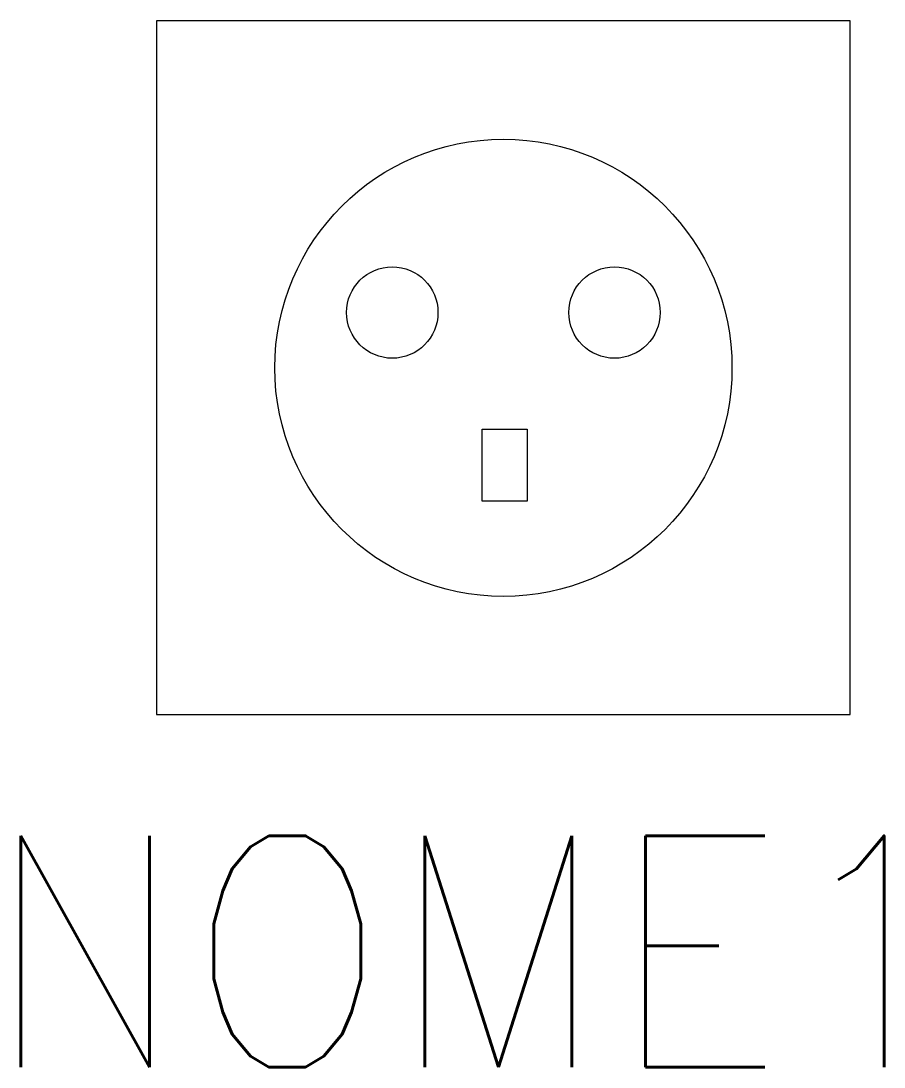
# Model space of a CAD drawing. Header units: millimetres. Extents: x -0.94 to 5.03, y -7.24 to 0.
import ezdxf
from ezdxf.enums import TextEntityAlignment as Align

# ---------------------------------------------------------------- set-up
doc = ezdxf.new("R2010")
doc.units = ezdxf.units.MM
doc.styles.add('ROMANS', font='romans', dxfattribs={"height": 2})

msp = doc.modelspace()

# ---------------------------------------------------------------- linework, layer by layer
at = {"color": 7}
for points in [[(0, -4.8), (4.8, -4.8), (4.8, 0), (0, 0)], [(2.2539, -2.8253), (2.5648, -2.8253), (2.5648, -3.3223), (2.2539, -3.3223)]]:
    msp.add_lwpolyline(points, close=True, dxfattribs=at)
for centre, radius in [((2.4, -2.4), 1.5816), ((1.6313, -2.0177), 0.3162), ((3.1687, -2.0177), 0.3162)]:
    msp.add_circle(centre, radius, dxfattribs=at)

# ---------------------------------------------------------------- texts
at = {"color": 9, "style": 'ROMANS', "width": 0.910446}
msp.add_attdef('NOME1', text='', height=1.6, dxfattribs=at).set_placement((-1.1923, -7.2384), (5.6057, -7.2384), align=Align.FIT)

doc.saveas('drawing.dxf')
